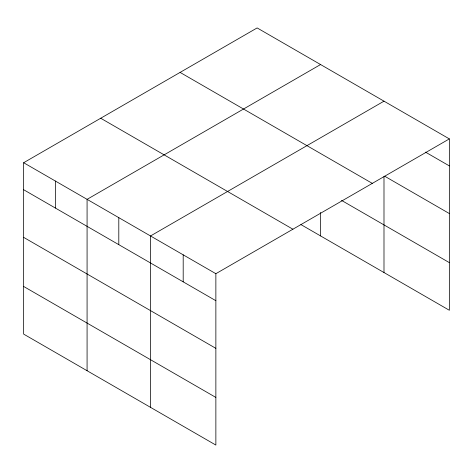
<?xml version="1.0" encoding="UTF-8"?>
<svg xmlns="http://www.w3.org/2000/svg" width="473" height="473" viewBox="0 0 473 473"><rect width="100%" height="100%" fill="white"/><g stroke="black" fill="none" stroke-linecap="round" stroke-linejoin="round"><path stroke-width="0.71" d="M449.35 138.896L257.135 27.925L23.65 162.724L23.65 334.104L215.865 445.075L215.865 273.696L449.35 138.896L449.35 310.276L300.899 224.569M320.564 64.547L87.079 199.346L87.079 370.726M383.993 101.169L150.515 235.968L150.515 407.348M425.469 152.117L449.35 165.905M384.626 176.181L449.35 213.548M180.083 72.404L372.298 183.382M341.494 200.369L449.35 262.633M100.702 118.238L292.917 229.216M23.65 162.724L215.865 273.696M23.65 189.726L215.865 300.704M23.65 237.369L215.865 348.347M23.65 286.461L215.865 397.432M383.993 176.547L383.993 272.549M320.564 212.472L320.564 235.926M183.193 254.835L183.193 281.837M118.8 217.657L118.8 244.659M55.365 181.035L55.365 208.037"/></g></svg>
